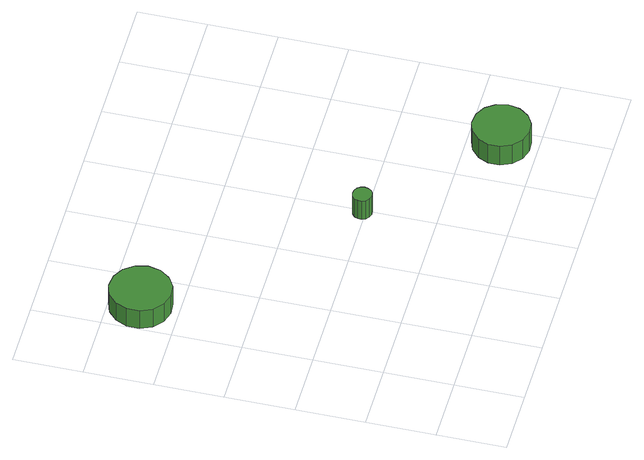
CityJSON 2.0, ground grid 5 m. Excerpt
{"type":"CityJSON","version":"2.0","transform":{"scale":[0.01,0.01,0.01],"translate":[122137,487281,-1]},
"CityObjects":{
"tree1":{"type":"SolitaryVegetationObject","attributes":{"function":"something"},"geometry":[{"type":"MultiSurface","lod":"1","boundaries":[[[0,1,2,3,4,5,6,7,8,9,10,11,12,13,14]],[[15,16,17,18,19,20,21,22,23,24,25,26,27,28,29]],[[0,29,28,1]],[[1,28,27,2]],[[2,27,26,3]],[[3,26,25,4]],[[4,25,24,5]],[[5,24,23,6]],[[6,23,22,7]],[[7,22,21,8]],[[8,21,20,9]],[[9,20,19,10]],[[10,19,18,11]],[[11,18,17,12]],[[12,17,16,13]],[[13,16,15,14]],[[14,15,29,0]]]}]},
"tree2":{"type":"SolitaryVegetationObject","attributes":{"function":"something"},"geometry":[{"type":"MultiSurface","lod":"1","boundaries":[[[30,31,32,33,34,35,36,37,38,39,40,41,42,43,44]],[[45,46,47,48,49,50,51,52,53,54,55,56,57,58,59]],[[30,59,58,31]],[[31,58,57,32]],[[32,57,56,33]],[[33,56,55,34]],[[34,55,54,35]],[[35,54,53,36]],[[36,53,52,37]],[[37,52,51,38]],[[38,51,50,39]],[[39,50,49,40]],[[40,49,48,41]],[[41,48,47,42]],[[42,47,46,43]],[[43,46,45,44]],[[44,45,59,30]]]}]},
"tree3":{"type":"SolitaryVegetationObject","attributes":{"function":"something"},"geometry":[{"type":"MultiSurface","lod":"1","boundaries":[[[60,61,62,63,64,65,66,67,68,69,70,71,72,73,74]],[[75,76,77,78,79,80,81,82,83,84,85,86,87,88,89]],[[60,89,88,61]],[[61,88,87,62]],[[62,87,86,63]],[[63,86,85,64]],[[64,85,84,65]],[[65,84,83,66]],[[66,83,82,67]],[[67,82,81,68]],[[68,81,80,69]],[[69,80,79,70]],[[70,79,78,71]],[[71,78,77,72]],[[72,77,76,73]],[[73,76,75,74]],[[74,75,89,60]]]}]}
},
"vertices":[
[453,2280,243],[434,2370,243],[379,2445,243],[299,2491,243],[207,2501,243],[120,2472,243],[51,2411,243],[13,2326,243],[13,2234,243],[51,2149,243],[120,2088,243],[207,2059,243],[299,2069,243],[379,2115,243],[434,2190,243],[434,2190,75],[379,2115,75],[299,2069,75],[207,2059,75],[120,2088,75],[51,2149,75],[13,2234,75],[13,2326,75],[51,2411,75],[120,2472,75],[207,2501,75],[299,2491,75],[379,2445,75],[434,2370,75],[453,2280,75],
[1559,1025,249],[1553,1054,249],[1536,1077,249],[1511,1092,249],[1482,1095,249],[1454,1086,249],[1432,1067,249],[1420,1040,249],[1420,1011,249],[1432,984,249],[1454,965,249],[1482,956,249],[1511,959,249],[1536,973,249],[1553,997,249],[1553,997,75],[1536,973,75],[1511,959,75],[1482,956,75],[1454,965,75],[1432,984,75],[1420,1011,75],[1420,1040,75],[1432,1067,75],[1454,1086,75],[1482,1095,75],[1511,1092,75],[1536,1077,75],[1553,1054,75],[1559,1025,75],
[2576,263,254],[2558,347,254],[2508,416,254],[2433,459,254],[2348,468,254],[2266,442,254],[2202,384,254],[2167,306,254],[2167,220,254],[2202,141,254],[2266,84,254],[2348,57,254],[2433,66,254],[2508,109,254],[2558,179,254],[2558,179,75],[2508,109,75],[2433,66,75],[2348,57,75],[2266,84,75],[2202,141,75],[2167,220,75],[2167,306,75],[2202,384,75],[2266,442,75],[2348,468,75],[2433,459,75],[2508,416,75],[2558,347,75],[2576,263,75]
]}
